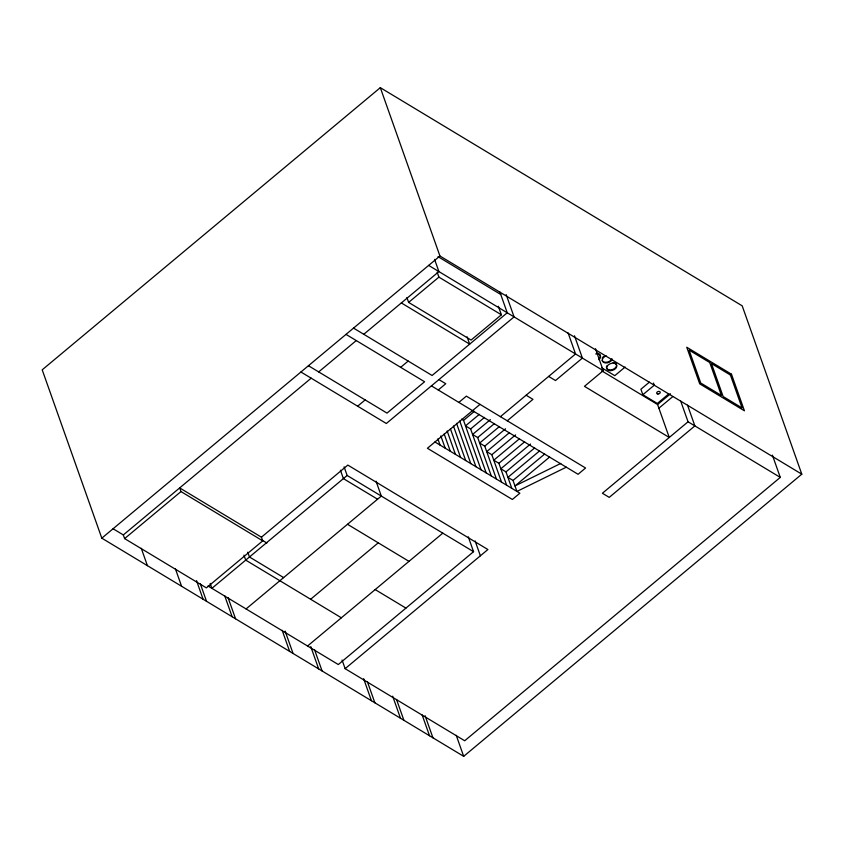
<?xml version="1.0" encoding="UTF-8"?>
<svg xmlns="http://www.w3.org/2000/svg" width="844" height="844" viewBox="0 0 844 844"><rect width="100%" height="100%" fill="white"/><g stroke="black" fill="none" stroke-linecap="round" stroke-linejoin="round"><path stroke-width="1.27" d="M380.317 87.66L42.2 369.83L101.807 538.166L463.683 756.34L801.8 474.17L742.192 305.834L380.317 87.66L439.935 256.006L801.8 474.17M101.807 538.166L439.935 256.006M262.727 540.856L180.985 491.567L179.688 487.916L261.429 537.195L262.727 540.856L206.369 587.878L124.627 538.599L123.329 534.938L311.172 378.186M318.694 371.909L356.263 340.565M363.775 334.287L438.912 271.589L434.586 259.382M124.627 538.599L180.985 491.567M498.361 306.256L501.389 314.791L471.089 340.069L408.623 302.405L438.912 277.127L437.181 272.243M400.668 367.33L408.179 361.063M357.634 406.196L365.146 399.919M261.429 537.195L347.833 465.086L487.895 549.528L345.133 668.67L464.706 740.758L780.278 477.398L772.387 455.116M438.247 389.991L445.759 383.725L438.933 379.6M344.088 466.816L347.158 475.478L211.907 588.342L210.156 583.394M458.841 402.409L466.352 396.131L585.578 468.019L578.066 474.286L431.411 385.866M480.014 404.371L427.423 448.269L512.35 499.469L519.862 493.202L434.934 441.992M481.059 469.802L463.556 420.396L474.433 411.323M246.068 608.935L381.319 496.072L376.055 481.217M479.339 414.341L465.508 425.882L470.625 428.974L486.176 472.893M470.625 428.974L484.467 417.421M490.364 419.616L472.566 434.47L477.693 437.551L491.303 475.984M500.418 416.672L575.555 353.974L568.107 332.926M477.693 437.551L494.5 423.53M499.416 426.547L479.635 443.047L484.762 446.138L496.43 479.065M507.255 420.797L532.954 399.349L526.118 395.224M484.762 446.138L505.524 428.805M509.449 432.645L486.703 451.624L491.83 454.716L501.547 482.156M310.624 599.261L378.249 542.829M491.83 454.716L515.557 434.913M519.482 438.753L493.772 460.202L498.899 463.293L506.674 485.247M595.463 348.709L603.238 370.664L584.459 386.341L669.26 437.466L657.592 404.529L601.804 370.896M498.899 463.293L524.609 441.845M530.507 444.028L500.84 468.779L505.967 471.87L511.802 488.338M625.13 367.034L614.791 375.664L601.572 367.689M505.967 471.87L534.642 447.942M539.548 450.96L507.909 477.356L513.036 480.447L516.929 491.43L566.282 467.186M307.554 646.008L442.805 533.144M513.036 480.447L544.675 454.051M549.581 457.058L514.977 485.944L560.806 463.419M649.416 382.132L640.902 389.242L642.843 394.728L657.328 403.464L668.691 393.979M642.843 394.728L654.206 385.244L653.425 383.049M468.293 536.826L473.547 551.681L338.307 664.544L208.004 585.989M657.592 404.529L670.452 393.8M658.89 408.19L672.731 396.638M680.697 401.058L688.05 421.789L602.405 493.255L609.241 497.38L694.876 425.914L687.533 405.173M438.036 256.66L500.756 294.482M428.668 265.406L603.238 370.664M688.05 421.789L780.278 477.398M438.912 277.127L501.389 314.791M548.663 376.413L555.489 380.538L582.392 358.088L574.5 335.806M401.343 302.933L469.665 344.13L467.07 336.809M353.52 328.105L432.096 375.485L507.233 312.776L499.87 291.992M346.008 334.382L424.585 381.752L387.016 413.106L308.44 365.737M461.51 419.162L463.556 420.396M300.928 372.004L386.33 423.498L514.07 316.901L506.178 294.619M347.158 475.478L473.547 551.681M377.563 499.205L343.402 478.611L340.427 470.235M347.506 524.293L408.992 561.365M375.179 589.576L405.932 608.113M262.505 540.382L266.883 543.019M283.637 577.591L249.476 556.987L247.777 552.208M341.366 617.797L245.72 560.121L243.969 555.173M113.085 528.755L123.329 534.938M459.748 421.008L475.932 466.711M456.551 423.371L470.804 463.62M453.46 426.03L465.677 460.529M406.892 297.531L408.623 302.405M450.432 428.857L460.56 457.448M447.151 430.978L455.433 454.357M444.166 433.911L450.306 451.266M440.832 435.884L445.189 448.175M475.13 540.951L480.384 555.806M437.867 438.901L440.062 445.083M456.224 735.293L463.683 756.34M425.123 715.754L432.93 737.804M422.137 714.91L429.522 735.746M396.522 699.465L403.896 720.291M392.671 696.184L400.478 718.233M367.488 681.963L374.863 702.788M363.637 678.681L371.444 700.731M342.073 660.008L345.133 668.67M314.622 649.891L322.091 670.98M310.761 646.567L318.673 668.912M285.145 631.122L293.058 653.467M282.17 630.31L289.64 651.41M228.08 597.7L235.56 618.8M224.662 595.642L232.142 616.742M200.366 583.911L206.516 601.297M196.515 580.63L203.098 599.229M175.415 568.856L181.576 586.253M141.254 548.262L147.415 565.659M595.727 353.952A5.243 3.524 -19.5 0 1 600.263 355.514A5.243 3.524 -19.5 0 1 598.902 359.681M612.153 359.47A5.243 3.524 -19.5 0 1 603.566 362.382A5.243 3.524 -19.5 0 1 606.235 355.904M596.771 353.14A5.243 3.524 -19.5 0 1 598.639 358.953M611.9 358.732A5.243 3.524 -19.5 0 1 606.815 362.192A5.243 3.524 -19.5 0 1 602.099 360.209M602.226 358.299A5.243 3.524 -19.5 0 1 603.639 356.463M613.039 362.435A5.243 3.524 -19.5 0 1 616.331 366.391A5.243 3.524 -19.5 0 1 609.948 369.925A5.243 3.524 -19.5 0 1 606.657 365.958M731.474 374.208L686.742 347.232L699.697 383.83L744.429 410.806L731.474 374.208M709.751 362.551L689.094 350.102L700.752 383.028L721.42 395.488L709.751 362.551M730.408 375.01L711.46 363.585L723.129 396.522L742.076 407.947L730.408 375.01M657.909 394.011A1.846 1.234 -19.5 0 0 660.198 392.101A1.846 1.234 -19.5 0 0 657.254 391.975A1.846 1.234 -19.5 0 0 657.909 394.011M610.201 370.653A5.243 3.524 -19.5 0 0 616.711 365.22A5.243 3.524 -19.5 0 0 608.334 364.851A5.243 3.524 -19.5 0 0 610.201 370.653"/></g></svg>
